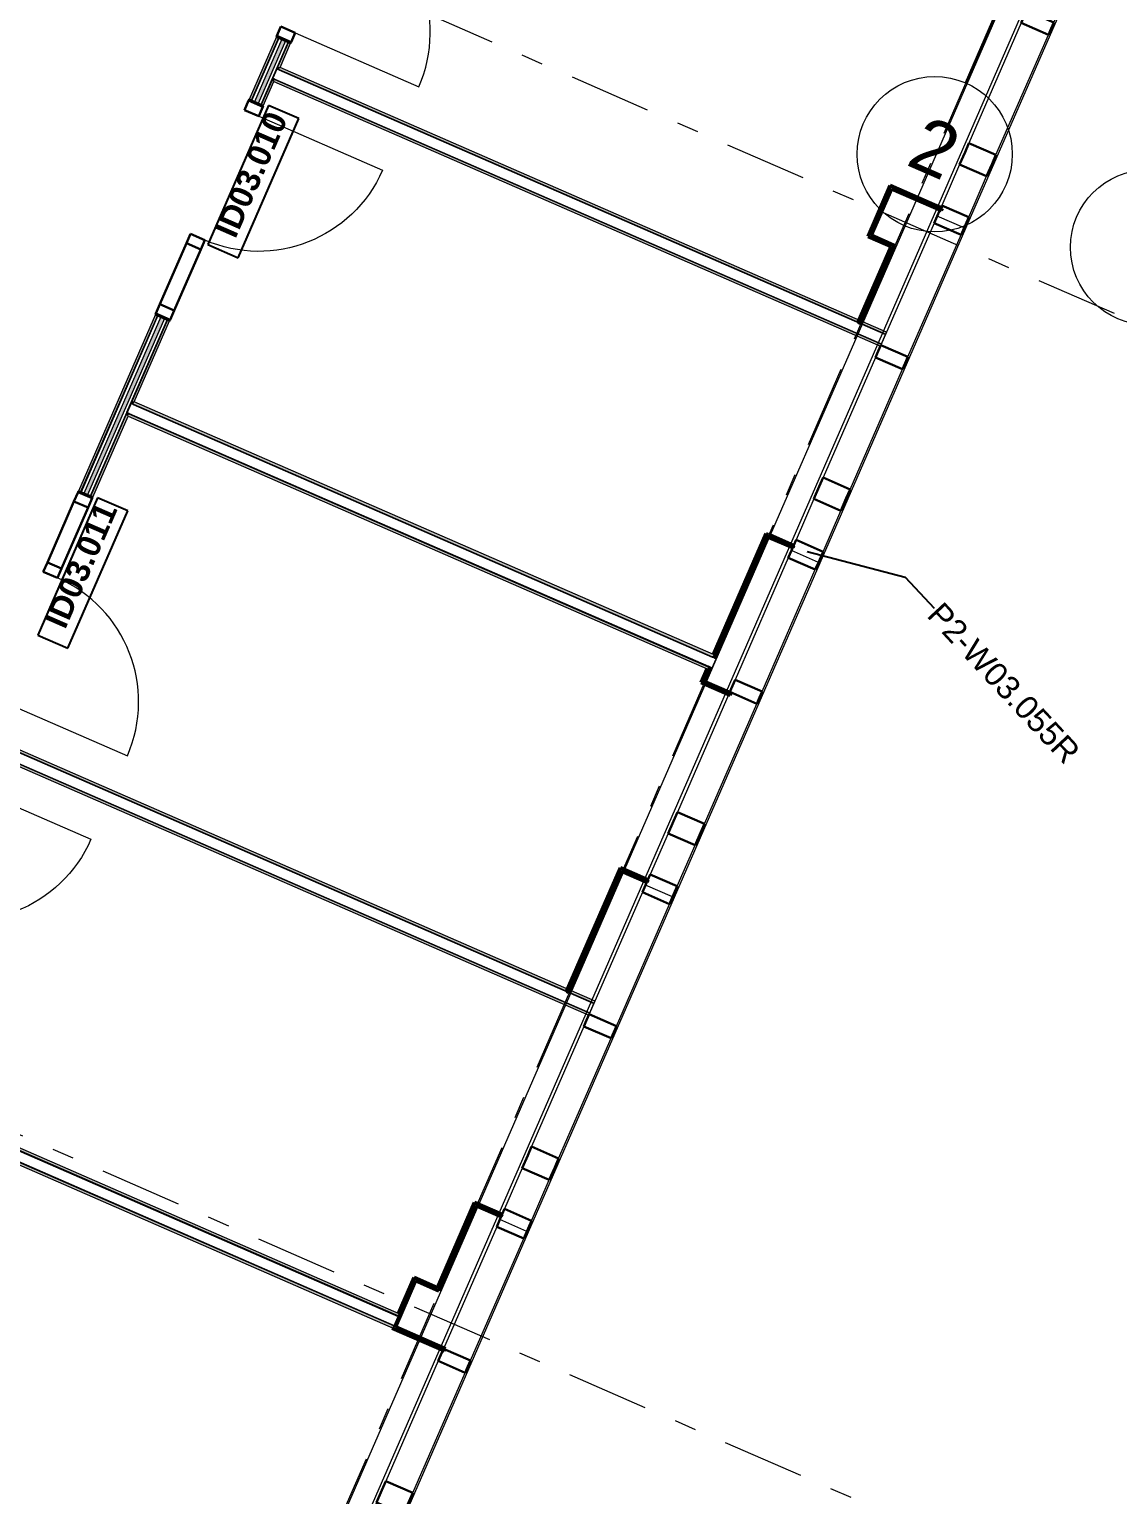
# Model space of a CAD drawing. Header units: millimetres. Extents: x -35034 to 431752, y -71616 to 25069.
# Drawn here: x 343658 to 350671, y -17300 to -7864 of the extents above; entities that cross this region are included whole.
import ezdxf
from ezdxf.enums import TextEntityAlignment as Align

# ---------------------------------------------------------------- set-up
doc = ezdxf.new("R2010")
doc.units = ezdxf.units.MM
doc.header["$MEASUREMENT"] = 0
doc.linetypes.add('DGN Style 4', pattern=[5938.379518, 2967.335175, -1483.667587, 3.709169, -1483.667587])
doc.linetypes.add('Double Dashed', pattern=[1093.611073, 529.166651, -211.666656, 141.111112, -211.666656])
for name, color, linetype in [('A-15-MG_Structural_Grid', 7, 'Continuous'), ('A-25-M_Wall_Int', 7, 'Continuous'), ('New_A-15-MG_Structural_Grid_Phase_2', 7, 'Continuous'), ('New_A-20-M_Floor_Slab', 7, 'Continuous'), ('New_A-25-M_Wall_Ext', 7, 'Continuous'), ('New_A-25-M_Wall_Int', 7, 'Continuous'), ('New_ArchiCAD Door Markers', 7, 'Continuous'), ('New_ArchiCAD Doors', 7, 'Continuous'), ('New_ArchiCAD Windows', 7, 'Continuous')]:
    doc.layers.add(name, color=color, linetype=linetype)
for name, color, linetype, lineweight, true_color in [('A-15-MG_Structural_Grid_Pen_No__163', 7, 'Continuous', 0, 0x750077), ('A-25-M_Wall_Int_Pen_No__107', 7, 'Continuous', 15, 0xa6a6a6), ('A-25-M_Wall_Int_Pen_No__27', 7, 'Continuous', 50, 0x2a2a2a), ('New_A-15-MG_Structural_Grid_Phase_2_Pen_No__222', 7, 'Continuous', 13, 0x65af33), ('New_A-25-M_Curtain_Wall_Pen_No__46', 7, 'Continuous', 35, 0x444444), ('New_A-25-M_Wall_Int_Pen_No__107', 7, 'Continuous', 15, 0xa6a6a6), ('New_A-25-M_Wall_Int_Pen_No__27', 7, 'Continuous', 50, 0x2a2a2a), ('New_ArchiCAD Doors_Pen_No__43', 7, 'Continuous', 30, 0x444444), ('New_ArchiCAD Doors_Pen_No__63', 7, 'Continuous', 20, 0x606060), ('New_ArchiCAD Windows_Pen_No__23', 7, 'Continuous', 30, 0x2a2a2a)]:
    doc.layers.add(name, color=color, linetype=linetype, lineweight=lineweight, true_color=true_color)
for name, color, linetype, lineweight in [('New_A-15-MG_Structural_Grid_Pen_No__8', 7, 'Continuous', 35), ('New_A-20-M_Floor_Slab_Pen_No__89', 8, 'Continuous', 20), ('New_A-25-M_Curtain_Wall_Pen_No__85', 8, 'Continuous', 20), ('New_A-25-M_Wall_Int_Pen_No__1', 7, 'Continuous', 13), ('New_ArchiCAD Door Markers_Pen_No__1', 7, 'Continuous', 13), ('New_ArchiCAD Door Markers_Pen_No__5', 7, 'Continuous', 25), ('New_ArchiCAD Doors_Pen_No__1', 7, 'Continuous', 13), ('New_ArchiCAD Windows_Pen_No__1', 7, 'Continuous', 13), ('New_ArchiCAD Windows_Pen_No__3', 7, 'Continuous', 18)]:
    doc.layers.add(name, color=color, linetype=linetype, lineweight=lineweight)
doc.styles.add('GENERATED_STYLE_1', font='')
doc.styles.add('GENERATED_STYLE_4', font='')
doc.styles.get('GENERATED_STYLE_1').set_extended_font_data('Swis721 BT', bold=True)
doc.styles.get('GENERATED_STYLE_4').set_extended_font_data('Swis721 BT')
doc.dimstyles.new('GENERATED_STYLE__2', dxfattribs={"dimtxt": 0.18, "dimasz": 273.6, "dimexe": 0.18, "dimexo": 0.0625, "dimgap": 0.09, "dimtad": 0, "dimtih": 1, "dimtoh": 1, "dimdec": 4, "dimzin": 0, "dimdsep": 46, "dimcen": 0.09, "dimadec": 0, "dimazin": 0, "dimtfac": 1, "dimtdec": 4, "dimtmove": 0, "dimatfit": 3, "dimldrblk": 'ARROWHEAD_5', "dimfxl": 1, "dimtolj": 1, "dimtzin": 0, "dimarcsym": 0})

# ---------------------------------------------------------------- blocks, each defined once
blk = doc.blocks.new('Slab_6_2', base_point=(319508.7, -20986.7))
at = {"layer": 'New_A-20-M_Floor_Slab_Pen_No__89', "linetype": 'Continuous', "flags": 128}
blk.add_lwpolyline([(360395.6, -39042.6), (361680.2, -36096.6), (358829.1, -34853.4), (360799.2, -30335.3), (343499.7, -22791.9), (351451.6, -4555.7), (347529.4, -2845.4), (347719, -2410.4), (346158.3, -1729.9), (345968.6, -2164.8), (345491.4, -1956.7), (343498.9, -6526.2), (338307.1, -4262.3), (330724.5, -11317.1), (330341.6, -10905.7), (319508.6, -20986.6), (319508.7, -20986.7), (306424.3, -33162.5), (323848.8, -40760.4)], dxfattribs=at)
blk = doc.blocks.new('*X986', base_point=(341458.1, 0))
at = {"layer": 'New_A-25-M_Wall_Int_Pen_No__107', "linetype": 'Continuous'}
blk.add_hatch(color=256, dxfattribs=at).paths.add_polyline_path([(344505.2, -9715.5), (344009.6, -10852.2), (344032.5, -10862.2), (344528.1, -9725.5)])
blk = doc.blocks.new('*X987', base_point=(341458.1, 0))
at = {"layer": 'New_A-25-M_Wall_Int_Pen_No__107', "linetype": 'Continuous'}
blk.add_hatch(color=256, dxfattribs=at).paths.add_polyline_path([(345284.8, -7927.6), (345108.8, -8331.4), (345131.7, -8341.4), (345307.7, -7937.6)])
blk = doc.blocks.new('Door with Sidelight on Side 2 19_11')
at = {"layer": 'New_ArchiCAD Doors_Pen_No__1', "linetype": 'Continuous'}
for p, q in [((-755, 0), (-755, -15)), ((755, 0), (755, -15)), ((-755, -15), (-755, -18)), ((-755, -18), (-755, -37)), ((-755, -37), (-755, -62)), ((-755, -62), (-755, -82)), ((-755, -82), (-755, -85)), ((-755, -85), (-755, -100)), ((755, -15), (755, -18)), ((755, -18), (755, -37)), ((755, -37), (755, -62)), ((755, -62), (755, -82)), ((755, -82), (755, -85)), ((755, -85), (755, -100))]:
    blk.add_line(p, q, dxfattribs=at)
at = {"layer": 'New_ArchiCAD Doors_Pen_No__43', "linetype": 'Continuous'}
for p, q in [((-748, 0), (-755, 0)), ((-755, 0), (-755, -100)), ((-682, 0), (-748, 0)), ((-748, 0), (-748, -100)), ((-254, 0), (-682, 0)), ((-682, 0), (-682, -100)), ((-682, -100), (-682, 0)), ((-254, -100), (-254, 0)), ((-188, 0), (-254, 0)), ((-254, 0), (-254, -100)), ((-188, -100), (-188, 0)), ((748, 0), (682, 0)), ((682, 0), (682, -100)), ((748, 0), (755, 0)), ((748, -100), (748, 0)), ((755, 0), (755, -100)), ((-748, -100), (-755, -100)), ((-748, -100), (-682, -100)), ((-682, -100), (-254, -100)), ((-254, -100), (-188, -100)), ((682, -100), (748, -100)), ((748, -100), (755, -100))]:
    blk.add_line(p, q, dxfattribs=at)
at = {"layer": 'New_ArchiCAD Doors_Pen_No__63', "linetype": 'Continuous'}
blk.add_line((682, 0), (682, 870), dxfattribs=at)
blk.add_arc((682, 0), 870, 90, 180, dxfattribs=at)
blk = doc.blocks.new('Door Stamp 17_18')
at = {"layer": 'New_ArchiCAD Door Markers_Pen_No__5', "linetype": 'Continuous'}
for p, q in [((206.6, 241.9), (-770.5, 241.9)), ((-770.5, 241.9), (-770.5, 30.2)), ((206.6, 241.9), (-770.5, 241.9)), ((206.6, 30.2), (206.6, 241.9)), ((-770.5, 30.2), (206.6, 30.2))]:
    blk.add_line(p, q, dxfattribs=at)
at = {"layer": 'New_ArchiCAD Door Markers_Pen_No__1', "style": 'GENERATED_STYLE_1'}
blk.add_attdef('AC_WIDO_ID', text='', height=150, rotation=180, dxfattribs=at).set_placement((147.8, 286.5), align=Align.BOTTOM_LEFT)
blk = doc.blocks.new('Door Stamp 17_19')
at = {"layer": 'New_ArchiCAD Door Markers_Pen_No__5', "linetype": 'Continuous'}
for p, q in [((200.8, 241.9), (-764.7, 241.9)), ((-764.7, 241.9), (-764.7, 30.2)), ((200.8, 241.9), (-764.7, 241.9)), ((200.8, 30.2), (200.8, 241.9)), ((-764.7, 30.2), (200.8, 30.2))]:
    blk.add_line(p, q, dxfattribs=at)
at = {"layer": 'New_ArchiCAD Door Markers_Pen_No__1', "style": 'GENERATED_STYLE_1'}
blk.add_attdef('AC_WIDO_ID', text='', height=150, rotation=180, dxfattribs=at).set_placement((142, 286.7), align=Align.BOTTOM_LEFT)
blk = doc.blocks.new('Wall_286_2', base_point=(351226.8, 5794.2))
at = {"layer": 'New_A-25-M_Wall_Int_Pen_No__107', "linetype": 'Continuous'}
for points in [[(345250, -7912.5), (345073.9, -8316.2), (345087.7, -8322.2), (345263.7, -7918.4)], [(345327.9, -7946.4), (345259.8, -8102.7), (345273.5, -8108.7), (345341.6, -7952.4)], [(345267.5, -8122.4), (345273.5, -8108.7), (345259.8, -8102.7), (345253.8, -8116.4)], [(345219.8, -8194.4), (345151.8, -8350.2), (345165.6, -8356.2), (345233.5, -8200.4)], [(345233.5, -8200.4), (345239.5, -8186.6), (345225.8, -8180.6), (345219.8, -8194.4)], [(344470.4, -9700.3), (343974.7, -10837), (343988.5, -10843), (344484.1, -9706.3)], [(344548.3, -9734.3), (344320.5, -10256.8), (344334.2, -10262.8), (344562, -9740.3)], [(344328.2, -10276.6), (344334.2, -10262.8), (344320.5, -10256.8), (344314.5, -10270.6)], [(344052.7, -10871), (344066.4, -10877), (344294.2, -10354.5), (344280.5, -10348.5)], [(344294.2, -10354.5), (344300.2, -10340.7), (344286.5, -10334.7), (344280.5, -10348.5)]]:
    blk.add_hatch(color=256, dxfattribs=at).paths.add_polyline_path(points)
at = {"layer": 'New_A-25-M_Wall_Int_Pen_No__107', "linetype": 'Continuous', "lineweight": 0, "true_color": 0x535353}
for points in [[(345263.7, -7918.4), (345087.7, -8322.2), (345090.4, -8323.4), (345266.5, -7919.6)], [(345224.2, -8176.7), (345227, -8177.9), (345327.9, -7946.4), (345325.1, -7945.2)], [(345223, -8179.4), (345149.1, -8349), (345151.8, -8350.2), (345225.8, -8180.6)], [(345225.8, -8180.6), (345227, -8177.9), (345224.2, -8176.7), (345223, -8179.4)], [(345239.5, -8186.6), (345240.7, -8183.9), (345227, -8177.9), (345225.8, -8180.6)], [(345266.3, -8125.2), (345267.5, -8122.4), (345253.8, -8116.4), (345252.6, -8119.2)], [(344484.1, -9706.3), (343988.5, -10843), (343991.2, -10844.2), (344486.9, -9707.5)], [(344284.9, -10330.8), (344287.7, -10332), (344548.3, -9734.3), (344545.5, -9733.1)], [(344327, -10279.3), (344328.2, -10276.6), (344314.5, -10270.6), (344313.3, -10273.3)], [(344283.7, -10333.5), (344049.9, -10869.8), (344052.7, -10871), (344286.5, -10334.7)], [(344286.5, -10334.7), (344287.7, -10332), (344284.9, -10330.8), (344283.7, -10333.5)], [(344300.2, -10340.7), (344301.4, -10338), (344287.7, -10332), (344286.5, -10334.7)]]:
    blk.add_hatch(color=251, dxfattribs=at).paths.add_polyline_path(points)
at = {"layer": 'New_A-25-M_Wall_Int_Pen_No__1', "linetype": 'Continuous'}
for p, q in [((345263.7, -7918.4), (345087.7, -8322.2)), ((345266.5, -7919.6), (345090.4, -8323.4)), ((345263.7, -7918.4), (345250, -7912.5)), ((345266.5, -7919.6), (345263.7, -7918.4)), ((345284.8, -7927.6), (345266.5, -7919.6)), ((345284.8, -7927.6), (345108.8, -8331.4)), ((345307.7, -7937.6), (345131.7, -8341.4)), ((345325.1, -7945.2), (345224.2, -8176.7)), ((345327.9, -7946.4), (345259.8, -8102.7)), ((345307.7, -7937.6), (345284.8, -7927.6)), ((345325.1, -7945.2), (345307.7, -7937.6)), ((345327.9, -7946.4), (345325.1, -7945.2)), ((345341.6, -7952.4), (345327.9, -7946.4)), ((345259.8, -8102.7), (345253.8, -8116.4)), ((345223, -8179.4), (345149.1, -8349)), ((345219.8, -8194.4), (345151.8, -8350.2)), ((345225.8, -8180.6), (345219.8, -8194.4)), ((345224.2, -8176.7), (345223, -8179.4)), ((345225.8, -8180.6), (345239.5, -8186.6)), ((345252.6, -8119.2), (345227, -8177.9)), ((345240.7, -8183.9), (345227, -8177.9)), ((345266.3, -8125.2), (345252.6, -8119.2)), ((345267.5, -8122.4), (345253.8, -8116.4)), ((345087.7, -8322.2), (345073.9, -8316.2)), ((345090.4, -8323.4), (345087.7, -8322.2)), ((345108.8, -8331.4), (345090.4, -8323.4)), ((345131.7, -8341.4), (345108.8, -8331.4)), ((345149.1, -8349), (345131.7, -8341.4)), ((345151.8, -8350.2), (345149.1, -8349)), ((345165.6, -8356.2), (345151.8, -8350.2)), ((344484.1, -9706.3), (343988.5, -10843)), ((344486.9, -9707.5), (343991.2, -10844.2)), ((344505.2, -9715.5), (344009.6, -10852.2)), ((344484.1, -9706.3), (344470.4, -9700.3)), ((344486.9, -9707.5), (344484.1, -9706.3)), ((344505.2, -9715.5), (344486.9, -9707.5)), ((344528.1, -9725.5), (344505.2, -9715.5)), ((344528.1, -9725.5), (344032.5, -10862.2)), ((344545.5, -9733.1), (344284.9, -10330.8)), ((344548.3, -9734.3), (344320.5, -10256.8)), ((344545.5, -9733.1), (344528.1, -9725.5)), ((344548.3, -9734.3), (344545.5, -9733.1)), ((344562, -9740.3), (344548.3, -9734.3)), ((344313.3, -10273.3), (344287.7, -10332)), ((344327, -10279.3), (344313.3, -10273.3)), ((344320.5, -10256.8), (344314.5, -10270.6)), ((344328.2, -10276.6), (344314.5, -10270.6)), ((344283.7, -10333.5), (344049.9, -10869.8)), ((344280.5, -10348.5), (344052.7, -10871)), ((344286.5, -10334.7), (344280.5, -10348.5)), ((344284.9, -10330.8), (344283.7, -10333.5)), ((344286.5, -10334.7), (344300.2, -10340.7)), ((344301.4, -10338), (344287.7, -10332)), ((343988.5, -10843), (343974.7, -10837)), ((343991.2, -10844.2), (343988.5, -10843)), ((344009.6, -10852.2), (343991.2, -10844.2)), ((344032.5, -10862.2), (344009.6, -10852.2)), ((344049.9, -10869.8), (344032.5, -10862.2)), ((344052.7, -10871), (344049.9, -10869.8)), ((344066.4, -10877), (344052.7, -10871))]:
    blk.add_line(p, q, dxfattribs=at)
at = {"layer": 'New_A-25-M_Wall_Int_Pen_No__1', "linetype": 'Continuous', "flags": 128}
for points in [[(345250, -7912.5), (345073.9, -8316.2)], [(345273.5, -8108.7), (345341.6, -7952.4)], [(345165.6, -8356.2), (345233.5, -8200.4)], [(344470.4, -9700.3), (343974.7, -10837)], [(344334.2, -10262.8), (344562, -9740.3)], [(344066.4, -10877), (344294.2, -10354.5)]]:
    blk.add_lwpolyline(points, dxfattribs=at)
at = {"layer": 'New_A-25-M_Wall_Int', "color": 250, "lineweight": 50, "true_color": 0x2a2a2a}
for name in ['*X987', '*X986']:
    blk.add_blockref(name, (341458.1, 0), dxfattribs=at)
at = {"layer": 'New_ArchiCAD Door Markers'}
ref = blk.add_blockref('Door Stamp 17_18', (344863.8, -9048.3), dxfattribs=dict(at, rotation=246.440411583999))
ref.add_attrib('AC_WIDO_ID', 'ID03.010', dxfattribs={"layer": 'New_ArchiCAD Door Markers_Pen_No__1', "color": 7, "height": 150, "rotation": 66.44041, "style": 'GENERATED_STYLE_1'}).set_placement((345026.5, -9235.6), align=Align.BOTTOM_LEFT)
ref = blk.add_blockref('Door Stamp 17_19', (343764.6, -11569), dxfattribs=dict(at, rotation=246.440411583999))
ref.add_attrib('AC_WIDO_ID', 'ID03.011', dxfattribs={"layer": 'New_ArchiCAD Door Markers_Pen_No__1', "color": 7, "height": 150, "rotation": 66.44041, "style": 'GENERATED_STYLE_1'}).set_placement((343929.6, -11751.1), align=Align.BOTTOM_LEFT)
at = {"layer": 'New_ArchiCAD Doors', "color": 251, "linetype": 'Continuous', "lineweight": 20, "true_color": 0x606060, "zscale": 1000, "rotation": 246.440411583999}
for p in [(345643.4, -7260.4), (343764.6, -11569)]:
    blk.add_blockref('Door with Sidelight on Side 2 19_11', p, dxfattribs=at)
at = {"layer": 'New_ArchiCAD Doors', "color": 251, "linetype": 'Continuous', "lineweight": 20, "true_color": 0x606060, "xscale": -0.9999999999999999, "zscale": 1000, "rotation": 246.440411583999}
for p in [(344863.8, -9048.3), (342985.2, -13356.5)]:
    blk.add_blockref('Door with Sidelight on Side 2 19_11', p, dxfattribs=at)
blk = doc.blocks.new('Wall_289_2', base_point=(341384.6, -16777.1))
at = {"layer": 'New_A-25-M_Wall_Int_Pen_No__107', "linetype": 'Continuous', "lineweight": 0, "true_color": 0x535353}
for points in [[(341509, -16741.9), (345240.6, -18369.1), (345241.8, -18366.3), (341510.2, -16739.2)], [(341482.2, -16803.3), (345213.9, -18430.5), (345215.1, -18427.8), (341483.4, -16800.6)]]:
    blk.add_hatch(color=251, dxfattribs=at).paths.add_polyline_path(points)
at = {"layer": 'New_A-25-M_Wall_Int_Pen_No__107', "linetype": 'Continuous'}
for points in [[(341510.2, -16739.2), (345241.8, -18366.3), (345247.8, -18352.6), (341516.2, -16725.4)], [(341476.2, -16817.1), (345207.9, -18444.3), (345213.9, -18430.5), (341482.2, -16803.3)]]:
    blk.add_hatch(color=256, dxfattribs=at).paths.add_polyline_path(points)
at = {"layer": 'New_A-25-M_Wall_Int_Pen_No__1', "linetype": 'Continuous'}
for p, q in [((341509, -16741.9), (345240.6, -18369.1)), ((341510.2, -16739.2), (345241.8, -18366.3)), ((341482.2, -16803.3), (345213.9, -18430.5)), ((341483.4, -16800.6), (345215.1, -18427.8))]:
    blk.add_line(p, q, dxfattribs=at)
at = {"layer": 'New_A-25-M_Wall_Int_Pen_No__1', "linetype": 'Continuous', "flags": 128}
for points in [[(345247.8, -18352.6), (341516.2, -16725.4)], [(341476.2, -16817.1), (345207.9, -18444.3)]]:
    blk.add_lwpolyline(points, dxfattribs=at)
blk = doc.blocks.new('Wall_290_2', base_point=(342323.9, -14622.9))
at = {"layer": 'New_A-25-M_Wall_Int_Pen_No__107', "linetype": 'Continuous', "lineweight": 0, "true_color": 0x535353}
for points in [[(342448.3, -14587.7), (346034.8, -16151.6), (346036, -16148.8), (342449.5, -14585)], [(342421.6, -14649.1), (346008, -16213), (346009.2, -16210.2), (342422.8, -14646.4)]]:
    blk.add_hatch(color=251, dxfattribs=at).paths.add_polyline_path(points)
at = {"layer": 'New_A-25-M_Wall_Int_Pen_No__107', "linetype": 'Continuous'}
for points in [[(342449.5, -14585), (346036, -16148.8), (346041.9, -16135.1), (342455.5, -14571.2)], [(342415.6, -14662.9), (346002, -16226.7), (346008, -16213), (342421.6, -14649.1)]]:
    blk.add_hatch(color=256, dxfattribs=at).paths.add_polyline_path(points)
at = {"layer": 'New_A-25-M_Wall_Int_Pen_No__1', "linetype": 'Continuous'}
for p, q in [((342448.3, -14587.7), (346034.8, -16151.6)), ((342449.5, -14585), (346036, -16148.8)), ((342421.6, -14649.1), (346008, -16213)), ((342422.8, -14646.4), (346009.2, -16210.2))]:
    blk.add_line(p, q, dxfattribs=at)
at = {"layer": 'New_A-25-M_Wall_Int_Pen_No__1', "linetype": 'Continuous', "flags": 128}
for points in [[(346041.9, -16135.1), (342455.5, -14571.2)], [(342415.6, -14662.9), (346002, -16226.7)], [(346036, -16148.8), (346041.9, -16135.1)], [(346002, -16226.7), (346008, -16213)], [(346008, -16213), (346009.2, -16210.2)], [(346009.2, -16210.2), (346034.8, -16151.6)], [(346034.8, -16151.6), (346036, -16148.8)]]:
    blk.add_lwpolyline(points, dxfattribs=at)
blk = doc.blocks.new('Wall_291_2', base_point=(343263.3, -12468.6))
at = {"layer": 'New_A-25-M_Wall_Int_Pen_No__107', "linetype": 'Continuous', "lineweight": 0, "true_color": 0x535353}
for points in [[(343387.7, -12433.4), (347296, -14137.6), (347297.2, -14134.9), (343388.9, -12430.7)], [(343360.9, -12494.8), (347269.2, -14199), (347270.4, -14196.3), (343362.1, -12492.1)]]:
    blk.add_hatch(color=251, dxfattribs=at).paths.add_polyline_path(points)
at = {"layer": 'New_A-25-M_Wall_Int_Pen_No__107', "linetype": 'Continuous'}
for points in [[(343388.9, -12430.7), (347297.2, -14134.9), (347303.2, -14121.1), (343394.9, -12416.9)], [(343354.9, -12508.6), (347263.2, -14212.8), (347269.2, -14199), (343360.9, -12494.8)]]:
    blk.add_hatch(color=256, dxfattribs=at).paths.add_polyline_path(points)
at = {"layer": 'New_A-25-M_Wall_Int_Pen_No__1', "linetype": 'Continuous'}
for p, q in [((343387.7, -12433.4), (347296, -14137.6)), ((343388.9, -12430.7), (347297.2, -14134.9)), ((343360.9, -12494.8), (347269.2, -14199)), ((343362.1, -12492.1), (347270.4, -14196.3))]:
    blk.add_line(p, q, dxfattribs=at)
at = {"layer": 'New_A-25-M_Wall_Int_Pen_No__1', "linetype": 'Continuous', "flags": 128}
for points in [[(347303.2, -14121.1), (343394.9, -12416.9)], [(343354.9, -12508.6), (347263.2, -14212.8)], [(347270.4, -14196.3), (347296, -14137.6)], [(347296, -14137.6), (347297.2, -14134.9)], [(347297.2, -14134.9), (347303.2, -14121.1)], [(347263.2, -14212.8), (347269.2, -14199)], [(347269.2, -14199), (347270.4, -14196.3)]]:
    blk.add_lwpolyline(points, dxfattribs=at)
blk = doc.blocks.new('Wall_292_2', base_point=(344202.6, -10314.5))
at = {"layer": 'New_A-25-M_Wall_Int_Pen_No__107', "linetype": 'Continuous', "lineweight": 0, "true_color": 0x535353}
for points in [[(344327, -10279.3), (348058.7, -11906.5), (348059.9, -11903.7), (344328.2, -10276.6)], [(344300.2, -10340.7), (348031.9, -11967.9), (348033.1, -11965.2), (344301.4, -10338)], [(348045.6, -11973.9), (348057.3, -11979), (348058.5, -11976.2), (348046.8, -11971.2)], [(348072.4, -11912.5), (348084, -11917.6), (348085.2, -11914.8), (348073.6, -11909.7)]]:
    blk.add_hatch(color=251, dxfattribs=at).paths.add_polyline_path(points)
at = {"layer": 'New_A-25-M_Wall_Int_Pen_No__107', "linetype": 'Continuous'}
for points in [[(344328.2, -10276.6), (348059.9, -11903.7), (348065.9, -11890), (344334.2, -10262.8)], [(344294.2, -10354.5), (348025.9, -11981.7), (348031.9, -11967.9), (344300.2, -10340.7)], [(348039.6, -11987.6), (348051.3, -11992.7), (348057.3, -11979), (348045.6, -11973.9)], [(348073.6, -11909.7), (348085.2, -11914.8), (348091.2, -11901.1), (348079.6, -11896)]]:
    blk.add_hatch(color=256, dxfattribs=at).paths.add_polyline_path(points)
at = {"layer": 'New_A-25-M_Wall_Int_Pen_No__1', "linetype": 'Continuous'}
for p, q in [((344327, -10279.3), (348058.7, -11906.5)), ((344328.2, -10276.6), (348059.9, -11903.7)), ((344300.2, -10340.7), (348031.9, -11967.9)), ((344301.4, -10338), (348033.1, -11965.2)), ((348045.6, -11973.9), (348057.3, -11979)), ((348046.8, -11971.2), (348058.5, -11976.2)), ((348072.4, -11912.5), (348084, -11917.6)), ((348073.6, -11909.7), (348085.2, -11914.8))]:
    blk.add_line(p, q, dxfattribs=at)
at = {"layer": 'New_A-25-M_Wall_Int_Pen_No__1', "linetype": 'Continuous', "flags": 128}
for points in [[(348065.9, -11890), (344334.2, -10262.8)], [(344294.2, -10354.5), (348025.9, -11981.7)], [(348051.3, -11992.7), (348057.3, -11979)], [(348057.3, -11979), (348058.5, -11976.2)], [(348058.5, -11976.2), (348084, -11917.6)], [(348091.2, -11901.1), (348079.6, -11896)], [(348084, -11917.6), (348085.2, -11914.8)], [(348085.2, -11914.8), (348091.2, -11901.1)], [(348039.6, -11987.6), (348051.3, -11992.7)]]:
    blk.add_lwpolyline(points, dxfattribs=at)
blk = doc.blocks.new('Wall_293_2', base_point=(345141.9, -8160.4))
at = {"layer": 'New_A-25-M_Wall_Int_Pen_No__107', "linetype": 'Continuous'}
for points in [[(345267.5, -8122.4), (349175.8, -9826.6), (349181.8, -9812.9), (345273.5, -8108.7)], [(345233.5, -8200.4), (349141.8, -9904.6), (349147.8, -9890.8), (345239.5, -8186.6)]]:
    blk.add_hatch(color=256, dxfattribs=at).paths.add_polyline_path(points)
at = {"layer": 'New_A-25-M_Wall_Int_Pen_No__107', "linetype": 'Continuous', "lineweight": 0, "true_color": 0x535353}
for points in [[(345239.5, -8186.6), (349147.8, -9890.8), (349149, -9888.1), (345240.7, -8183.9)], [(345266.3, -8125.2), (349174.6, -9829.4), (349175.8, -9826.6), (345267.5, -8122.4)]]:
    blk.add_hatch(color=251, dxfattribs=at).paths.add_polyline_path(points)
at = {"layer": 'New_A-25-M_Wall_Int_Pen_No__1', "linetype": 'Continuous'}
for p, q in [((345239.5, -8186.6), (349147.8, -9890.8)), ((345240.7, -8183.9), (349149, -9888.1)), ((345266.3, -8125.2), (349174.6, -9829.4)), ((345267.5, -8122.4), (349175.8, -9826.6))]:
    blk.add_line(p, q, dxfattribs=at)
at = {"layer": 'New_A-25-M_Wall_Int_Pen_No__1', "linetype": 'Continuous', "flags": 128}
for points in [[(349181.8, -9812.9), (345273.5, -8108.7)], [(345233.5, -8200.4), (349141.8, -9904.6)], [(349175.8, -9826.6), (349181.8, -9812.9)], [(349141.8, -9904.6), (349147.8, -9890.8)], [(349147.8, -9890.8), (349149, -9888.1)], [(349149, -9888.1), (349174.6, -9829.4)], [(349174.6, -9829.4), (349175.8, -9826.6)]]:
    blk.add_lwpolyline(points, dxfattribs=at)
blk = doc.blocks.new('Triple Window 19_2')
at = {"layer": 'New_ArchiCAD Windows_Pen_No__1', "linetype": 'Continuous'}
for p, q in [((-1175, -0.5), (-1175, 0)), ((1175, -0.5), (1175, 0)), ((-1175, -190), (-1175, -0.5)), ((1175, -190), (1175, -0.5))]:
    blk.add_line(p, q, dxfattribs=at)
at = {"layer": 'New_ArchiCAD Windows_Pen_No__23', "linetype": 'Continuous'}
for p, q in [((-1175, 0), (-1125, 0)), ((-1125, 0), (-1125, -190)), ((-268, -190), (-268, 0)), ((-268, 0), (-225, 0)), ((-225, 0), (-182, 0)), ((-182, 0), (-182, -190)), ((662.5, -190), (662.5, 0)), ((662.5, 0), (725, 0)), ((725, 0), (812.5, 0)), ((812.5, 0), (812.5, -190)), ((1100, -190), (1100, 0)), ((1100, 0), (1175, 0)), ((-1125, -190), (-1175, -190)), ((-225, -190), (-268, -190)), ((-182, -190), (-225, -190)), ((725, -190), (662.5, -190)), ((812.5, -190), (725, -190)), ((1175, -190), (1100, -190))]:
    blk.add_line(p, q, dxfattribs=at)
at = {"layer": 'New_ArchiCAD Windows_Pen_No__3', "linetype": 'Continuous'}
for p, q in [((-1175, 165), (1175, 165)), ((-1125, 0), (-268, 0)), ((-182, 0), (662.5, 0)), ((812.5, 0), (1100, 0)), ((-1175, -200), (1175, -200)), ((-268, -190), (-1125, -190)), ((662.5, -190), (-182, -190)), ((1100, -190), (812.5, -190))]:
    blk.add_line(p, q, dxfattribs=at)
blk = doc.blocks.new('Wall_349_2', base_point=(351624, -4712.5))
at = {"layer": 'New_ArchiCAD Windows', "color": 251, "linetype": 'Continuous', "lineweight": 20, "true_color": 0x606060, "xscale": -1, "zscale": 1000, "rotation": 66.44041158399281}
for p in [(349977, -7989.2), (349037.7, -10143.3), (348098.4, -12297.4), (347159.1, -14451.5), (346219.8, -16605.6)]:
    blk.add_blockref('Triple Window 19_2', p, dxfattribs=at)
blk = doc.blocks.new('Wall_381_2', base_point=(345996.8, -16226.6))
at = {"layer": 'New_A-25-M_Wall_Int_Pen_No__107', "linetype": 'Continuous'}
for points in [[(346051.3, -16139.1), (346146.1, -15921.6), (346138.4, -15901.9), (346037.5, -16133.1)], [(346045.3, -16152.9), (346051.3, -16139.1), (346037.5, -16133.1), (346031.5, -16146.9)], [(345997.6, -16224.8), (345996.8, -16226.6), (345999.4, -16225.6)], [(345999.4, -16225.6), (346016.5, -16218.9), (346017.3, -16217.1), (346003.6, -16211.1), (345997.6, -16224.8)]]:
    blk.add_hatch(color=256, dxfattribs=at).paths.add_polyline_path(points)
at = {"layer": 'New_A-25-M_Wall_Int_Pen_No__107', "linetype": 'Continuous', "lineweight": 0, "true_color": 0x535353}
for points in [[(346017.3, -16217.1), (346018.5, -16214.3), (346004.8, -16208.3), (346003.6, -16211.1)], [(346044.1, -16155.6), (346045.3, -16152.9), (346031.5, -16146.9), (346030.3, -16149.6)]]:
    blk.add_hatch(color=251, dxfattribs=at).paths.add_polyline_path(points)
at = {"layer": 'New_A-25-M_Wall_Int_Pen_No__1', "linetype": 'Continuous'}
for p, q in [((346003.6, -16211.1), (346017.3, -16217.1)), ((346004.8, -16208.3), (346018.5, -16214.3)), ((346030.3, -16149.6), (346044.1, -16155.6)), ((346045.3, -16152.9), (346031.5, -16146.9))]:
    blk.add_line(p, q, dxfattribs=at)
at = {"layer": 'New_A-25-M_Wall_Int_Pen_No__27', "linetype": 'Continuous', "flags": 128}
for points in [[(346016.5, -16218.9), (346146.1, -15921.6)], [(346138.4, -15901.9), (346037.5, -16133.1)], [(345997.6, -16224.8), (345996.8, -16226.6)]]:
    blk.add_lwpolyline(points, dxfattribs=at)
blk = doc.blocks.new('Wall_382_2', base_point=(346138.4, -15901.9))
at = {"layer": 'New_A-25-M_Wall_Int_Pen_No__107', "linetype": 'Continuous'}
blk.add_hatch(color=256, dxfattribs=at).paths.add_polyline_path([(346146.1, -15921.6), (346295.8, -15986.9), (346288, -15967.1), (346138.4, -15901.9)])
at = {"layer": 'New_A-25-M_Wall_Int_Pen_No__27', "linetype": 'Continuous', "flags": 128}
for points in [[(346288, -15967.1), (346138.4, -15901.9)], [(346146.1, -15921.6), (346295.8, -15986.9)]]:
    blk.add_lwpolyline(points, dxfattribs=at)
blk = doc.blocks.new('Wall_393_2', base_point=(346703.9, -15495.5))
at = {"layer": 'New_A-25-M_Wall_Int_Pen_No__107', "linetype": 'Continuous'}
blk.add_hatch(color=256, dxfattribs=at).paths.add_polyline_path([(346703.9, -15495.5), (346527.3, -15418.5), (346535, -15438.2), (346697.9, -15509.2)])
at = {"layer": 'New_A-25-M_Wall_Int_Pen_No__27', "linetype": 'Continuous', "flags": 128}
for points in [[(346703.9, -15495.5), (346527.3, -15418.5)], [(346535, -15438.2), (346697.9, -15509.2)], [(346697.9, -15509.2), (346703.9, -15495.5)]]:
    blk.add_lwpolyline(points, dxfattribs=at)
blk = doc.blocks.new('Wall_394_2', base_point=(346527.3, -15418.5))
at = {"layer": 'New_A-25-M_Wall_Int_Pen_No__107', "linetype": 'Continuous'}
blk.add_hatch(color=256, dxfattribs=at).paths.add_polyline_path([(346527.3, -15418.5), (346288, -15967.1), (346295.8, -15986.9), (346535, -15438.2)])
at = {"layer": 'New_A-25-M_Wall_Int_Pen_No__27', "linetype": 'Continuous', "flags": 128}
for points in [[(346527.3, -15418.5), (346288, -15967.1)], [(346295.8, -15986.9), (346535, -15438.2)]]:
    blk.add_lwpolyline(points, dxfattribs=at)
blk = doc.blocks.new('Wall_395_2', base_point=(347643.2, -13341.4))
at = {"layer": 'New_A-25-M_Wall_Int_Pen_No__107', "linetype": 'Continuous'}
blk.add_hatch(color=256, dxfattribs=at).paths.add_polyline_path([(347643.2, -13341.4), (347466.6, -13264.3), (347474.3, -13284.1), (347637.2, -13355.1)])
at = {"layer": 'New_A-25-M_Wall_Int_Pen_No__27', "linetype": 'Continuous', "flags": 128}
for points in [[(347643.2, -13341.4), (347466.6, -13264.3)], [(347474.3, -13284.1), (347637.2, -13355.1)], [(347637.2, -13355.1), (347643.2, -13341.4)]]:
    blk.add_lwpolyline(points, dxfattribs=at)
blk = doc.blocks.new('Wall_396_2', base_point=(347466.6, -13264.3))
at = {"layer": 'New_A-25-M_Wall_Int_Pen_No__107', "linetype": 'Continuous'}
blk.add_hatch(color=256, dxfattribs=at).paths.add_polyline_path([(347466.6, -13264.3), (347119.4, -14060.6), (347133.1, -14066.6), (347474.3, -13284.1)])
at = {"layer": 'New_A-25-M_Wall_Int_Pen_No__27', "linetype": 'Continuous', "flags": 128}
for points in [[(347466.6, -13264.3), (347119.4, -14060.6)], [(347133.1, -14066.6), (347474.3, -13284.1)], [(347119.4, -14060.6), (347133.1, -14066.6)]]:
    blk.add_lwpolyline(points, dxfattribs=at)
blk = doc.blocks.new('Wall_397_2', base_point=(348582.5, -11187.2))
at = {"layer": 'New_A-25-M_Wall_Int_Pen_No__107', "linetype": 'Continuous'}
blk.add_hatch(color=256, dxfattribs=at).paths.add_polyline_path([(348582.5, -11187.2), (348431.3, -11121.3), (348425.3, -11135), (348576.5, -11201)])
at = {"layer": 'New_A-25-M_Wall_Int_Pen_No__27', "linetype": 'Continuous', "flags": 128}
for points in [[(348431.3, -11121.3), (348425.3, -11135)], [(348582.5, -11187.2), (348431.3, -11121.3)], [(348425.3, -11135), (348576.5, -11201)], [(348576.5, -11201), (348582.5, -11187.2)]]:
    blk.add_lwpolyline(points, dxfattribs=at)
blk = doc.blocks.new('Wall_398_2', base_point=(348405.9, -11110.2))
at = {"layer": 'New_A-25-M_Wall_Int_Pen_No__107', "linetype": 'Continuous'}
for points in [[(348079.6, -11896), (348419.6, -11116.2), (348405.9, -11110.2), (348065.9, -11890)], [(348025.9, -11981.7), (347987.2, -12070.3), (348007, -12062.5), (348039.6, -11987.6)], [(348031.9, -11967.9), (348025.9, -11981.7), (348039.6, -11987.6), (348045.6, -11973.9)], [(348065.9, -11890), (348059.9, -11903.7), (348073.6, -11909.7), (348079.6, -11896)]]:
    blk.add_hatch(color=256, dxfattribs=at).paths.add_polyline_path(points)
at = {"layer": 'New_A-25-M_Wall_Int_Pen_No__107', "linetype": 'Continuous', "lineweight": 0, "true_color": 0x535353}
for points in [[(348033.1, -11965.2), (348031.9, -11967.9), (348045.6, -11973.9), (348046.8, -11971.2)], [(348059.9, -11903.7), (348058.7, -11906.5), (348072.4, -11912.5), (348073.6, -11909.7)]]:
    blk.add_hatch(color=251, dxfattribs=at).paths.add_polyline_path(points)
at = {"layer": 'New_A-25-M_Wall_Int_Pen_No__1', "linetype": 'Continuous'}
for p, q in [((348031.9, -11967.9), (348045.6, -11973.9)), ((348046.8, -11971.2), (348033.1, -11965.2)), ((348072.4, -11912.5), (348058.7, -11906.5)), ((348073.6, -11909.7), (348059.9, -11903.7))]:
    blk.add_line(p, q, dxfattribs=at)
at = {"layer": 'New_A-25-M_Wall_Int_Pen_No__27', "linetype": 'Continuous', "flags": 128}
for points in [[(348405.9, -11110.2), (348065.9, -11890)], [(348079.6, -11896), (348419.6, -11116.2)], [(348419.6, -11116.2), (348405.9, -11110.2)], [(348025.9, -11981.7), (347987.2, -12070.3)], [(348007, -12062.5), (348039.6, -11987.6)]]:
    blk.add_lwpolyline(points, dxfattribs=at)
blk = doc.blocks.new('Wall_399_2', base_point=(349540.8, -9016.8))
at = {"layer": 'New_A-25-M_Wall_Int_Pen_No__107', "linetype": 'Continuous'}
blk.add_hatch(color=256, dxfattribs=at).paths.add_polyline_path([(349540.8, -9016.8), (349204.6, -8870.2), (349212.3, -8889.9), (349534.9, -9030.6)])
at = {"layer": 'New_A-25-M_Wall_Int_Pen_No__27', "linetype": 'Continuous', "flags": 128}
for points in [[(349540.8, -9016.8), (349204.6, -8870.2)], [(349212.3, -8889.9), (349534.9, -9030.6)], [(349534.9, -9030.6), (349540.8, -9016.8)]]:
    blk.add_lwpolyline(points, dxfattribs=at)
blk = doc.blocks.new('Wall_400_2', base_point=(349204.6, -8870.2))
at = {"layer": 'New_A-25-M_Wall_Int_Pen_No__107', "linetype": 'Continuous'}
blk.add_hatch(color=256, dxfattribs=at).paths.add_polyline_path([(349204.6, -8870.2), (349061.9, -9197.4), (349081.6, -9189.7), (349212.3, -8889.9)])
at = {"layer": 'New_A-25-M_Wall_Int_Pen_No__27', "linetype": 'Continuous', "flags": 128}
for points in [[(349204.6, -8870.2), (349061.9, -9197.4)], [(349081.6, -9189.7), (349212.3, -8889.9)]]:
    blk.add_lwpolyline(points, dxfattribs=at)
blk = doc.blocks.new('Wall_417_2', base_point=(349061.9, -9197.4))
at = {"layer": 'New_A-25-M_Wall_Int_Pen_No__107', "linetype": 'Continuous'}
blk.add_hatch(color=256, dxfattribs=at).paths.add_polyline_path([(349061.9, -9197.4), (349211.5, -9262.7), (349231.2, -9254.9), (349081.6, -9189.7)])
at = {"layer": 'New_A-25-M_Wall_Int_Pen_No__27', "linetype": 'Continuous', "flags": 128}
for points in [[(349061.9, -9197.4), (349211.5, -9262.7)], [(349231.2, -9254.9), (349081.6, -9189.7)]]:
    blk.add_lwpolyline(points, dxfattribs=at)
blk = doc.blocks.new('Wall_418_2', base_point=(349211.5, -9262.7))
at = {"layer": 'New_A-25-M_Wall_Int_Pen_No__107', "linetype": 'Continuous'}
blk.add_hatch(color=256, dxfattribs=at).paths.add_polyline_path([(349211.5, -9262.7), (348999, -9750.1), (349012.7, -9756.1), (349231.2, -9254.9)])
at = {"layer": 'New_A-25-M_Wall_Int_Pen_No__27', "linetype": 'Continuous', "flags": 128}
for points in [[(349211.5, -9262.7), (348999, -9750.1)], [(349012.7, -9756.1), (349231.2, -9254.9)], [(348999, -9750.1), (349012.7, -9756.1)]]:
    blk.add_lwpolyline(points, dxfattribs=at)
blk = doc.blocks.new('Wall_426_2', base_point=(347987.2, -12070.3))
at = {"layer": 'A-25-M_Wall_Int_Pen_No__107', "linetype": 'Continuous'}
blk.add_hatch(color=256, dxfattribs=at).paths.add_polyline_path([(347987.2, -12070.3), (348174.1, -12151.8), (348180.1, -12138), (348007, -12062.5)])
at = {"layer": 'A-25-M_Wall_Int_Pen_No__27', "linetype": 'Continuous', "flags": 128}
for points in [[(347987.2, -12070.3), (348174.1, -12151.8)], [(348180.1, -12138), (348007, -12062.5)], [(348174.1, -12151.8), (348180.1, -12138)]]:
    blk.add_lwpolyline(points, dxfattribs=at)
blk = doc.blocks.new('Wall_427_2', base_point=(345996.8, -16226.6))
at = {"layer": 'A-25-M_Wall_Int_Pen_No__107', "linetype": 'Continuous'}
blk.add_hatch(color=256, dxfattribs=at).paths.add_polyline_path([(345996.8, -16226.6), (346333.2, -16373.4), (346339.2, -16359.6), (346016.5, -16218.9)])
at = {"layer": 'A-25-M_Wall_Int_Pen_No__27', "linetype": 'Continuous', "flags": 128}
for points in [[(345996.8, -16226.6), (346333.2, -16373.4)], [(346339.2, -16359.6), (346016.5, -16218.9)], [(346333.2, -16373.4), (346339.2, -16359.6)]]:
    blk.add_lwpolyline(points, dxfattribs=at)
blk = doc.blocks.new('Standard grid marker')
at = {"layer": 'A-15-MG_Structural_Grid_Pen_No__163', "linetype": 'Double Dashed'}
blk.add_line((29726, 0), (30726, 0), dxfattribs=at)
at = {"layer": 'A-15-MG_Structural_Grid_Pen_No__163', "linetype": 'Continuous'}
blk.add_circle((31226, 0), 500, dxfattribs=at)
at = {"layer": 'A-15-MG_Structural_Grid_Pen_No__163', "style": 'GENERATED_STYLE_4'}
for tag, p in [('AC_MarkerText_1_0', (-500, 41.2)), ('AC_MarkerText_1_1', (31226, 41.2))]:
    blk.add_attdef(tag, text='', height=350, rotation=90, dxfattribs=at).set_placement(p, align=Align.MIDDLE_CENTER)
blk = doc.blocks.new('ARROWHEAD_5')
at = {"color": 0, "linetype": 'Continuous', "lineweight": 0}
blk.add_line((0, 0), (-1, 0), dxfattribs=at)
blk.add_solid([(-1, 0.2679), (0, 0), (-1, -0.2679), (-1, 0.2679)], dxfattribs=at)
blk = doc.blocks.new('Standard grid marker_8')
at = {"layer": 'New_A-15-MG_Structural_Grid_Phase_2_Pen_No__222', "linetype": 'Double Dashed'}
blk.add_line((705.1, 0), (32130.3, 0), dxfattribs=at)
at = {"layer": 'New_A-15-MG_Structural_Grid_Phase_2_Pen_No__222', "style": 'GENERATED_STYLE_4'}
for tag, p in [('AC_MarkerText_1_0', (-500, 43.4)), ('AC_MarkerText_1_1', (33335.4, 43.4))]:
    blk.add_attdef(tag, text='', height=350, rotation=180, dxfattribs=at).set_placement(p, align=Align.MIDDLE_CENTER)
blk = doc.blocks.new('Standard grid marker_19')
at = {"layer": 'New_A-15-MG_Structural_Grid_Phase_2_Pen_No__222', "linetype": 'Double Dashed'}
blk.add_line((948.6, 0), (36650.5, 0), dxfattribs=at)
at = {"layer": 'New_A-15-MG_Structural_Grid_Phase_2_Pen_No__222', "style": 'GENERATED_STYLE_4'}
for tag, p in [('AC_MarkerText_1_0', (-500, -588.3)), ('AC_MarkerText_1_1', (38099.1, -588.3))]:
    blk.add_attdef(tag, text='', height=350, rotation=90, dxfattribs=at).set_placement(p, align=Align.MIDDLE_CENTER)
blk = doc.blocks.new('Standard grid marker_21')
at = {"layer": 'New_A-15-MG_Structural_Grid_Phase_2_Pen_No__222', "linetype": 'Double Dashed'}
blk.add_line((2937.8, 0), (29897.5, 0), dxfattribs=at)
at = {"layer": 'New_A-15-MG_Structural_Grid_Phase_2_Pen_No__222', "style": 'GENERATED_STYLE_4'}
for tag, p in [('AC_MarkerText_1_0', (-500, 43.4)), ('AC_MarkerText_1_1', (33335.4, 43.4))]:
    blk.add_attdef(tag, text='', height=350, rotation=180, dxfattribs=at).set_placement(p, align=Align.MIDDLE_CENTER)

msp = doc.modelspace()

# ---------------------------------------------------------------- linework, layer by layer
at = {"layer": 'New_A-15-MG_Structural_Grid_Pen_No__8', "linetype": 'DGN Style 4'}
msp.add_line((362482, 21123.2), (349691.5, -8209.4), dxfattribs=at)

# ---------------------------------------------------------------- block references
at = {"layer": 'A-15-MG_Structural_Grid', "color": 8, "linetype": 'Continuous', "lineweight": 15}
ref = msp.add_blockref('Standard grid marker', (361972.7, 19955.4), dxfattribs=dict(at, zscale=1000, rotation=246.440411583993))
ref.add_attrib('AC_MarkerText_1_1', '2', dxfattribs={"layer": 'A-15-MG_Structural_Grid_Pen_No__163', "color": 216, "true_color": 0x750077, "height": 350, "rotation": 336.44041, "style": 'GENERATED_STYLE_4'}).set_placement((349491.7, -8626.6), align=Align.MIDDLE_CENTER)
at = {"layer": 'A-15-MG_Structural_Grid', "color": 8, "linetype": 'Continuous', "lineweight": 15, "zscale": 1000, "rotation": 246.440411583993}
msp.add_blockref('Standard grid marker', (363347.7, 19355.8), dxfattribs=at)
at = {"layer": 'A-25-M_Wall_Int', "color": 250, "lineweight": 50, "true_color": 0x2a2a2a}
for name, p in [('Wall_426_2', (347987.2, -12070.3)), ('Wall_427_2', (345996.8, -16226.6))]:
    msp.add_blockref(name, p, dxfattribs=at)
at = {"layer": 'New_A-15-MG_Structural_Grid_Phase_2', "color": 8, "linetype": 'Continuous', "lineweight": 15, "zscale": 1000}
for name, p, rotation in [('Standard grid marker_19', (353637.5, 840.1), 246.440411583993), ('Standard grid marker_21', (360359.4, -13928.7), 156.4404115840001), ('Standard grid marker_8', (357295.1, -20956.1), 156.4404115839929)]:
    msp.add_blockref(name, p, dxfattribs=dict(at, rotation=rotation))
at = {"layer": 'New_A-20-M_Floor_Slab', "color": 8, "linetype": 'Continuous', "lineweight": 20}
msp.add_blockref('Slab_6_2', (319508.7, -20986.7), dxfattribs=at)
at = {"layer": 'New_A-25-M_Wall_Ext', "color": 250, "lineweight": 50, "true_color": 0x2a2a2a}
msp.add_blockref('Wall_349_2', (351624, -4712.5), dxfattribs=at)
at = {"layer": 'New_A-25-M_Wall_Int', "color": 250, "lineweight": 50, "true_color": 0x2a2a2a}
for name, p in [('Wall_286_2', (351226.8, 5794.2)), ('Wall_293_2', (345141.9, -8160.4)), ('Wall_400_2', (349204.6, -8870.2)), ('Wall_399_2', (349540.8, -9016.8)), ('Wall_417_2', (349061.9, -9197.4)), ('Wall_418_2', (349211.5, -9262.7)), ('Wall_292_2', (344202.6, -10314.5)), ('Wall_398_2', (348405.9, -11110.2)), ('Wall_397_2', (348582.5, -11187.2)), ('Wall_291_2', (343263.3, -12468.6)), ('Wall_396_2', (347466.6, -13264.3)), ('Wall_395_2', (347643.2, -13341.4)), ('Wall_290_2', (342323.9, -14622.9)), ('Wall_394_2', (346527.3, -15418.5)), ('Wall_393_2', (346703.9, -15495.5)), ('Wall_381_2', (345996.8, -16226.6)), ('Wall_382_2', (346138.4, -15901.9)), ('Wall_289_2', (341384.6, -16777.1))]:
    msp.add_blockref(name, p, dxfattribs=at)

# ---------------------------------------------------------------- texts
at = {"layer": 'New_A-25-M_Curtain_Wall_Pen_No__46', "linetype": 'Continuous', "insert": (349488.5, -11591.6), "char_height": 150, "attachment_point": 4, "rotation": 312.93457, "style": 'GENERATED_STYLE_4'}
msp.add_mtext('\\A1;{\\fSwis721 BT|b0|i0|c0|p34;P2-W03.055R}', dxfattribs=at)

# ---------------------------------------------------------------- leaders
at = {"layer": 'New_A-25-M_Curtain_Wall_Pen_No__85', "linetype": 'Continuous', "annotation_type": 0, "has_hookline": 1, "hookline_direction": 0, "text_width": 1535.7, "horizontal_direction": (0.681163, -0.732132, 0)}
msp.add_leader([(348670.4, -11225.3), (349302.1, -11391.2), (349488.5, -11591.5)], dimstyle='GENERATED_STYLE__2', dxfattribs=at)

doc.saveas('drawing.dxf')
